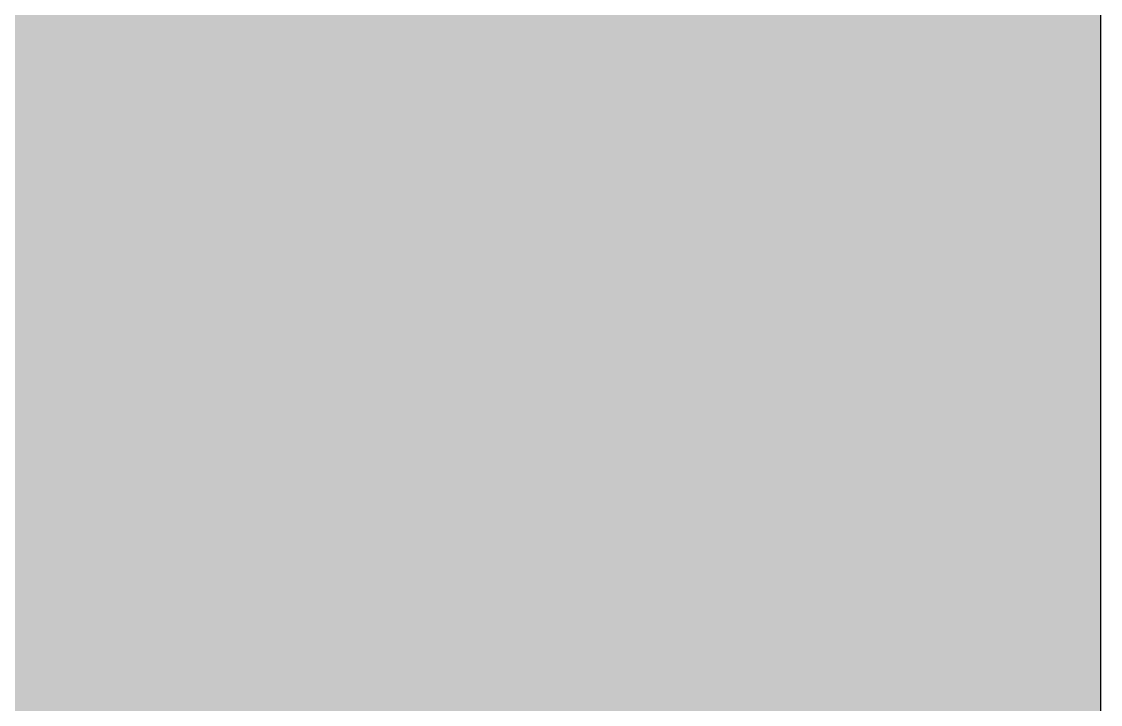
# Model space of a CAD drawing. Header units: millimetres. Extents: x 0 to 212, y 0 to 318.
# Drawn here: x 137.4 to 211.7, y 238.2 to 285.2 of the extents above; entities that cross this region are included whole.
import ezdxf

# ---------------------------------------------------------------- set-up
doc = ezdxf.new("R2010")
doc.units = ezdxf.units.MM

msp = doc.modelspace()

# ---------------------------------------------------------------- hatches: boundary and pattern name
msp.add_hatch(color=40).paths.add_polyline_path([(14.1633, 0.0536), (13.9878, 0.0533), (13.8125, 0.0559), (13.6373, 0.061), (13.462, 0.0686), (13.2893, 0.0787), (13.114, 0.0914), (12.9413, 0.1041), (12.7686, 0.1219), (12.5959, 0.1397), (12.4231, 0.16), (12.2504, 0.1829), (12.0777, 0.2057), (11.9075, 0.2337), (11.7373, 0.2616), (11.5672, 0.2921), (11.397, 0.3251), (11.2268, 0.3607), (11.0592, 0.3988), (10.8915, 0.4369), (10.7239, 0.4775), (10.5562, 0.5207), (10.3886, 0.5664), (10.2235, 0.6121), (10.0584, 0.6629), (9.8933, 0.7137), (9.7307, 0.7671), (9.5682, 0.8204), (9.4056, 0.8788), (9.2431, 0.9373), (9.083, 0.9982), (8.923, 1.0617), (8.763, 1.1252), (8.6055, 1.1938), (8.4455, 1.2624), (8.2906, 1.331), (8.1331, 1.4046), (7.9781, 1.4783), (7.8232, 1.5545), (7.6708, 1.6332), (7.5184, 1.7145), (7.366, 1.7958), (7.2161, 1.8796), (7.0663, 1.966), (6.919, 2.0523), (6.7716, 2.1438), (6.6243, 2.2352), (6.4795, 2.3266), (6.3348, 2.4232), (6.19, 2.5197), (6.0477, 2.6187), (5.908, 2.7178), (5.7683, 2.8194), (5.6286, 2.9235), (5.4915, 3.0302), (5.3543, 3.1369), (5.2197, 3.2461), (5.0851, 3.3579), (4.953, 3.4722), (4.8209, 3.5865), (4.6914, 3.7033), (4.5644, 3.8202), (4.4348, 3.9395), (4.3104, 4.0615), (4.1859, 4.1859), (4.0615, 4.3104), (3.9395, 4.4348), (3.8202, 4.5618), (3.7033, 4.6914), (3.5865, 4.8209), (3.4722, 4.953), (3.3579, 5.0851), (3.2487, 5.2197), (3.1369, 5.3543), (3.0302, 5.4915), (2.9235, 5.6286), (2.8194, 5.7683), (2.7178, 5.908), (2.6187, 6.0477), (2.5197, 6.19), (2.4232, 6.3348), (2.3266, 6.477), (2.2352, 6.6243), (2.1438, 6.7691), (2.0523, 6.9164), (1.966, 7.0663), (1.8796, 7.2161), (1.7958, 7.366), (1.7145, 7.5184), (1.6332, 7.6708), (1.5545, 7.8232), (1.4783, 7.9781), (1.4046, 8.1331), (1.331, 8.2906), (1.2598, 8.4455), (1.1913, 8.603), (1.1252, 8.763), (1.0592, 8.923), (0.9982, 9.083), (0.9373, 9.2431), (0.8763, 9.4056), (0.8204, 9.5682), (0.7645, 9.7307), (0.7112, 9.8933), (0.6604, 10.0584), (0.6121, 10.2235), (0.5639, 10.3911), (0.5207, 10.5562), (0.4775, 10.7239), (0.4343, 10.8915), (0.3962, 11.0592), (0.3607, 11.2268), (0.3251, 11.397), (0.2921, 11.5672), (0.2616, 11.7373), (0.2311, 11.9075), (0.2057, 12.0802), (0.1803, 12.2504), (0.1575, 12.4231), (0.1372, 12.5959), (0.1194, 12.7686), (0.1041, 12.9413), (0.0889, 13.1166), (0.0787, 13.2893), (0.0686, 13.4645), (0.061, 13.6373), (0.0559, 13.8125), (0.0508, 13.9878), (0.0508, 14.163), (0.0522, 303.4425), (0.0508, 303.6164), (0.0559, 303.7916), (0.061, 303.9669), (0.0686, 304.1396), (0.0787, 304.3149), (0.0889, 304.4876), (0.1041, 304.6628), (0.1194, 304.8356), (0.1372, 305.0083), (0.1575, 305.181), (0.1803, 305.3537), (0.2057, 305.5239), (0.2311, 305.6966), (0.2616, 305.8668), (0.2921, 306.037), (0.3251, 306.2072), (0.3607, 306.3748), (0.3962, 306.545), (0.4343, 306.7126), (0.4775, 306.8803), (0.5207, 307.0479), (0.5639, 307.213), (0.6121, 307.3781), (0.6604, 307.5432), (0.7112, 307.7083), (0.7645, 307.8734), (0.8204, 308.036), (0.8763, 308.1985), (0.9373, 308.3611), (0.9982, 308.5211), (1.0592, 308.6811), (1.1252, 308.8411), (1.1913, 308.9986), (1.2598, 309.1561), (1.331, 309.3136), (1.4046, 309.4685), (1.4783, 309.626), (1.5545, 309.7784), (1.6332, 309.9333), (1.7145, 310.0857), (1.7958, 310.2356), (1.8796, 310.388), (1.966, 310.5379), (2.0523, 310.6852), (2.1438, 310.8325), (2.2352, 310.9798), (2.3266, 311.1246), (2.4232, 311.2694), (2.5197, 311.4116), (2.6187, 311.5539), (2.7178, 311.6961), (2.8194, 311.8358), (2.9235, 311.9755), (3.0302, 312.1127), (3.1369, 312.2473), (3.2487, 312.3844), (3.3579, 312.5165), (3.4722, 312.6486), (3.5865, 312.7807), (3.7033, 312.9102), (3.8202, 313.0398), (3.9395, 313.1668), (4.0615, 313.2938), (4.1859, 313.4182), (4.3104, 313.5401), (4.4348, 313.6621), (4.5644, 313.784), (4.6914, 313.9008), (4.8209, 314.0177), (4.953, 314.132), (5.0851, 314.2437), (5.2197, 314.3555), (5.3543, 314.4647), (5.4915, 314.5739), (5.6286, 314.6781), (5.7683, 314.7822), (5.908, 314.8838), (6.0477, 314.9854), (6.19, 315.0845), (6.3348, 315.181), (6.4795, 315.275), (6.6243, 315.3689), (6.7716, 315.4604), (6.919, 315.5493), (7.0663, 315.6382), (7.2161, 315.7245), (7.366, 315.8084), (7.5184, 315.8896), (7.6708, 315.9709), (7.8232, 316.0471), (7.9781, 316.1233), (8.1331, 316.1995), (8.2906, 316.2706), (8.4455, 316.3418), (8.6055, 316.4103), (8.763, 316.4789), (8.923, 316.5424), (9.083, 316.6059), (9.2431, 316.6669), (9.4056, 316.7253), (9.5682, 316.7837), (9.7307, 316.8371), (9.8933, 316.8904), (10.0584, 316.9412), (10.2235, 316.992), (10.3886, 317.0377), (10.5562, 317.0834), (10.7239, 317.1266), (10.8915, 317.1673), (11.0592, 317.2079), (11.2268, 317.2435), (11.397, 317.279), (11.5672, 317.312), (11.7373, 317.3425), (11.9075, 317.3705), (12.0777, 317.3984), (12.2504, 317.4213), (12.4231, 317.4441), (12.5959, 317.4644), (12.7686, 317.4822), (12.9413, 317.5), (13.114, 317.5127), (13.2893, 317.5254), (13.462, 317.5356), (13.6373, 317.5432), (13.8125, 317.5483), (13.9878, 317.5508), (14.163, 317.5533), (197.6078, 317.5536), (197.7822, 317.5508), (197.9574, 317.5483), (198.1327, 317.5432), (198.3054, 317.5356), (198.4807, 317.5254), (198.6534, 317.5127), (198.8287, 317.5), (199.0014, 317.4822), (199.1741, 317.4644), (199.3468, 317.4441), (199.5195, 317.4213), (199.6897, 317.3984), (199.8624, 317.3705), (200.0326, 317.3425), (200.2028, 317.312), (200.373, 317.279), (200.5432, 317.2435), (200.7108, 317.2079), (200.8784, 317.1673), (201.0461, 317.1266), (201.2137, 317.0834), (201.3788, 317.0377), (201.5465, 316.992), (201.7116, 316.9412), (201.8767, 316.8904), (202.0392, 316.8371), (202.2018, 316.7837), (202.3643, 316.7253), (202.5269, 316.6669), (202.6869, 316.6059), (202.8469, 316.5424), (203.007, 316.4789), (203.167, 316.4103), (203.3245, 316.3418), (203.4794, 316.2706), (203.6369, 316.1995), (203.7918, 316.1233), (203.9468, 316.0471), (204.0992, 315.9709), (204.2516, 315.8896), (204.404, 315.8084), (204.5538, 315.7245), (204.7037, 315.6382), (204.8535, 315.5493), (205.0009, 315.4604), (205.1456, 315.3689), (205.293, 315.275), (205.4352, 315.181), (205.58, 315.0845), (205.7222, 314.9854), (205.8619, 314.8838), (206.0016, 314.7822), (206.1413, 314.6781), (206.2785, 314.5739), (206.4156, 314.4647), (206.5503, 314.3555), (206.6849, 314.2437), (206.817, 314.132), (206.949, 314.0177), (207.0786, 313.9008), (207.2081, 313.784), (207.3351, 313.6621), (207.4596, 313.5401), (207.584, 313.4182), (207.7085, 313.2938), (207.8304, 313.1668), (207.9498, 313.0398), (208.0666, 312.9102), (208.1835, 312.7807), (208.2978, 312.6486), (208.4121, 312.5165), (208.5238, 312.3844), (208.6331, 312.2473), (208.7397, 312.1127), (208.8464, 311.9755), (208.9506, 311.8358), (209.0522, 311.6961), (209.1512, 311.5539), (209.2503, 311.4116), (209.3468, 311.2694), (209.4433, 311.1246), (209.5348, 310.9798), (209.6262, 310.8325), (209.7176, 310.6852), (209.804, 310.5379), (209.8904, 310.388), (209.9742, 310.2356), (210.0555, 310.0857), (210.1367, 309.9333), (210.2155, 309.7784), (210.2917, 309.626), (210.3653, 309.4685), (210.439, 309.3136), (210.5076, 309.1561), (210.5762, 308.9986), (210.6447, 308.8411), (210.7082, 308.6811), (210.7717, 308.5211), (210.8327, 308.3611), (210.8911, 308.1985), (210.9495, 308.036), (211.0029, 307.8734), (211.0562, 307.7083), (211.107, 307.5432), (211.1578, 307.3781), (211.2035, 307.213), (211.2493, 307.0479), (211.2924, 306.8803), (211.3331, 306.7126), (211.3712, 306.545), (211.4093, 306.3748), (211.4448, 306.2072), (211.4779, 306.037), (211.5083, 305.8668), (211.5363, 305.6966), (211.5642, 305.5239), (211.5871, 305.3537), (211.6099, 305.181), (211.6303, 305.0083), (211.648, 304.8356), (211.6658, 304.6628), (211.6785, 304.4876), (211.6912, 304.3149), (211.7014, 304.1396), (211.709, 303.9669), (211.7141, 303.7916), (211.7166, 303.6164), (211.7166, 303.4411), (211.7189, 14.1647), (211.7166, 13.9878), (211.7141, 13.8125), (211.709, 13.6373), (211.7014, 13.4645), (211.6912, 13.2893), (211.6785, 13.1166), (211.6658, 12.9413), (211.648, 12.7686), (211.6303, 12.5959), (211.6099, 12.4231), (211.5871, 12.2504), (211.5642, 12.0802), (211.5363, 11.9075), (211.5083, 11.7373), (211.4779, 11.5672), (211.4448, 11.397), (211.4093, 11.2268), (211.3712, 11.0592), (211.3331, 10.8915), (211.2924, 10.7239), (211.2493, 10.5562), (211.2035, 10.3911), (211.1578, 10.2235), (211.107, 10.0584), (211.0562, 9.8933), (211.0029, 9.7307), (210.9495, 9.5682), (210.8911, 9.4056), (210.8327, 9.2431), (210.7717, 9.083), (210.7082, 8.923), (210.6447, 8.763), (210.5762, 8.603), (210.5076, 8.4455), (210.439, 8.2906), (210.3653, 8.1331), (210.2917, 7.9781), (210.2155, 7.8232), (210.1367, 7.6708), (210.0555, 7.5184), (209.9742, 7.366), (209.8904, 7.2161), (209.804, 7.0663), (209.7176, 6.9164), (209.6262, 6.7691), (209.5348, 6.6243), (209.4433, 6.477), (209.3468, 6.3348), (209.2503, 6.19), (209.1512, 6.0477), (209.0522, 5.908), (208.9506, 5.7683), (208.8464, 5.6286), (208.7397, 5.4915), (208.6331, 5.3543), (208.5238, 5.2197), (208.4121, 5.0851), (208.2978, 4.953), (208.1835, 4.8209), (208.0666, 4.6914), (207.9498, 4.5618), (207.8304, 4.4348), (207.7085, 4.3104), (207.584, 4.1859), (207.4596, 4.0615), (207.3351, 3.9395), (207.2081, 3.8202), (207.0786, 3.7033), (206.949, 3.5865), (206.817, 3.4722), (206.6849, 3.3579), (206.5503, 3.2461), (206.4156, 3.1369), (206.2785, 3.0302), (206.1413, 2.9235), (206.0016, 2.8194), (205.8619, 2.7178), (205.7222, 2.6187), (205.58, 2.5197), (205.4352, 2.4232), (205.293, 2.3266), (205.1456, 2.2352), (205.0009, 2.1438), (204.8535, 2.0523), (204.7037, 1.966), (204.5538, 1.8796), (204.404, 1.7958), (204.2516, 1.7145), (204.0992, 1.6332), (203.9468, 1.5545), (203.7918, 1.4783), (203.6369, 1.4046), (203.4794, 1.331), (203.3245, 1.2624), (203.167, 1.1938), (203.007, 1.1252), (202.8469, 1.0617), (202.6869, 0.9982), (202.5269, 0.9373), (202.3643, 0.8788), (202.2018, 0.8204), (202.0392, 0.7671), (201.8767, 0.7137), (201.7116, 0.6629), (201.5465, 0.6121), (201.3788, 0.5664), (201.2137, 0.5207), (201.0461, 0.4775), (200.8784, 0.4369), (200.7108, 0.3988), (200.5432, 0.3607), (200.373, 0.3251), (200.2028, 0.2921), (200.0326, 0.2616), (199.8624, 0.2337), (199.6897, 0.2057), (199.5195, 0.1829), (199.3468, 0.16), (199.1741, 0.1397), (199.0014, 0.1219), (198.8287, 0.1041), (198.6534, 0.0914), (198.4807, 0.0787), (198.3054, 0.0686), (198.1327, 0.061), (197.9574, 0.0559), (197.7822, 0.0533), (197.6069, 0.0533)])
h = msp.add_hatch(color=59)
h.paths.add_polyline_path([(14.1633, 3.5814), (13.8887, 3.5839), (13.6169, 3.5941), (13.3477, 3.6119), (13.081, 3.6347), (12.8143, 3.6652), (12.5501, 3.7008), (12.2885, 3.7465), (12.0294, 3.7948), (11.7729, 3.8506), (11.5164, 3.9141), (11.2649, 3.9827), (11.016, 4.0564), (10.7671, 4.1351), (10.5232, 4.2215), (10.2819, 4.3129), (10.0432, 4.412), (9.8069, 4.5161), (9.5733, 4.6228), (9.3447, 4.7371), (9.1186, 4.8565), (8.8951, 4.9809), (8.6741, 5.113), (8.4582, 5.2476), (8.2448, 5.3873), (8.0366, 5.5321), (7.8308, 5.682), (7.6276, 5.8369), (7.4295, 5.9969), (7.2365, 6.1595), (7.046, 6.3297), (6.8605, 6.5024), (6.6777, 6.6802), (6.5024, 6.8605), (6.3271, 7.046), (6.1595, 7.2365), (5.9969, 7.432), (5.8369, 7.6302), (5.682, 7.8308), (5.5321, 8.0366), (5.3873, 8.2448), (5.2451, 8.4582), (5.1105, 8.6741), (4.9809, 8.8951), (4.8565, 9.1186), (4.7371, 9.3447), (4.6228, 9.5758), (4.5136, 9.8069), (4.4094, 10.0432), (4.3129, 10.2819), (4.2215, 10.5232), (4.1351, 10.7696), (4.0538, 11.016), (3.9802, 11.2649), (3.9116, 11.5189), (3.8506, 11.7729), (3.7948, 12.0294), (3.744, 12.2911), (3.7008, 12.5527), (3.6627, 12.8143), (3.6322, 13.081), (3.6093, 13.3502), (3.5916, 13.6195), (3.5814, 13.8913), (3.5789, 14.163), (3.58, 303.4425), (3.5814, 303.7154), (3.5916, 303.9847), (3.6093, 304.2564), (3.6322, 304.5231), (3.6627, 304.7898), (3.7008, 305.054), (3.744, 305.3156), (3.7948, 305.5747), (3.8506, 305.8312), (3.9116, 306.0852), (3.9802, 306.3392), (4.0538, 306.5882), (4.1351, 306.8345), (4.2215, 307.0809), (4.3129, 307.3222), (4.4094, 307.561), (4.5136, 307.7972), (4.6228, 308.0283), (4.7371, 308.2595), (4.8565, 308.4855), (4.9809, 308.7091), (5.1105, 308.9275), (5.2451, 309.1459), (5.3873, 309.3593), (5.5321, 309.5676), (5.682, 309.7733), (5.8369, 309.974), (5.9969, 310.1721), (6.1595, 310.3677), (6.3271, 310.5556), (6.5024, 310.7436), (6.6777, 310.9239), (6.8605, 311.1017), (7.046, 311.2745), (7.2365, 311.4446), (7.4295, 311.6072), (7.6276, 311.7672), (7.8308, 311.9222), (8.0366, 312.072), (8.2448, 312.2168), (8.4582, 312.3565), (8.6741, 312.4911), (8.8951, 312.6232), (9.1186, 312.7477), (9.3447, 312.867), (9.5733, 312.9813), (9.8069, 313.0906), (10.0432, 313.1922), (10.2819, 313.2912), (10.5232, 313.3827), (10.7671, 313.469), (11.016, 313.5478), (11.2649, 313.624), (11.5164, 313.6925), (11.7729, 313.7535), (12.0294, 313.8094), (12.2885, 313.8602), (12.5501, 313.9034), (12.8143, 313.9389), (13.081, 313.9694), (13.3477, 313.9948), (13.6169, 314.01), (13.8887, 314.0202), (14.163, 314.0253), (197.6078, 314.0258), (197.8787, 314.0202), (198.1505, 314.01), (198.4197, 313.9948), (198.689, 313.9694), (198.9557, 313.9389), (199.2173, 313.9034), (199.4789, 313.8602), (199.7405, 313.8094), (199.9971, 313.7535), (200.2511, 313.6925), (200.5051, 313.624), (200.754, 313.5478), (201.0004, 313.469), (201.2467, 313.3827), (201.488, 313.2912), (201.7268, 313.1922), (201.963, 313.0906), (202.1942, 312.9813), (202.4253, 312.867), (202.6514, 312.7477), (202.8749, 312.6232), (203.0959, 312.4911), (203.3118, 312.3565), (203.5251, 312.2168), (203.7334, 312.072), (203.9391, 311.9222), (204.1398, 311.7672), (204.3379, 311.6072), (204.5335, 311.4446), (204.724, 311.2745), (204.9094, 311.1017), (205.0898, 310.9239), (205.2676, 310.7436), (205.4403, 310.5556), (205.6105, 310.3677), (205.773, 310.1721), (205.933, 309.974), (206.088, 309.7733), (206.2378, 309.5676), (206.3826, 309.3593), (206.5223, 309.1459), (206.6569, 308.9275), (206.789, 308.7091), (206.9135, 308.4855), (207.0329, 308.2595), (207.1472, 308.0283), (207.2538, 307.7972), (207.358, 307.561), (207.457, 307.3222), (207.5485, 307.0809), (207.6348, 306.8345), (207.7136, 306.5882), (207.7872, 306.3392), (207.8558, 306.0852), (207.9193, 305.8312), (207.9752, 305.5747), (208.0235, 305.3156), (208.0692, 305.054), (208.1047, 304.7898), (208.1352, 304.5231), (208.1581, 304.2564), (208.1759, 303.9847), (208.186, 303.7154), (208.1911, 303.4411), (208.1911, 14.1647), (208.186, 13.8913), (208.1759, 13.6195), (208.1581, 13.3502), (208.1352, 13.081), (208.1047, 12.8143), (208.0692, 12.5527), (208.0235, 12.2911), (207.9752, 12.0294), (207.9193, 11.7729), (207.8558, 11.5189), (207.7872, 11.2649), (207.7136, 11.016), (207.6348, 10.7696), (207.5485, 10.5232), (207.457, 10.2819), (207.358, 10.0432), (207.2538, 9.8069), (207.1472, 9.5758), (207.0329, 9.3447), (206.9135, 9.1186), (206.789, 8.8951), (206.6569, 8.6741), (206.5223, 8.4582), (206.3826, 8.2448), (206.2378, 8.0366), (206.088, 7.8308), (205.933, 7.6302), (205.773, 7.432), (205.6105, 7.2365), (205.4403, 7.046), (205.2676, 6.8605), (205.0898, 6.6802), (204.9094, 6.5024), (204.724, 6.3297), (204.5335, 6.1595), (204.3379, 5.9969), (204.1398, 5.8369), (203.9391, 5.682), (203.7334, 5.5321), (203.5251, 5.3873), (203.3118, 5.2476), (203.0959, 5.113), (202.8749, 4.9809), (202.6514, 4.8565), (202.4253, 4.7371), (202.1942, 4.6228), (201.963, 4.5161), (201.7268, 4.412), (201.488, 4.3129), (201.2467, 4.2215), (201.0004, 4.1351), (200.754, 4.0564), (200.5051, 3.9827), (200.2511, 3.9141), (199.9971, 3.8506), (199.7405, 3.7948), (199.4789, 3.7465), (199.2173, 3.7008), (198.9557, 3.6652), (198.689, 3.6347), (198.4197, 3.6119), (198.1505, 3.5941), (197.8787, 3.5839), (197.6069, 3.5789)])
h.paths.add_polyline_path([(14.1633, 8.8731), (14.0259, 8.8748), (13.8887, 8.8798), (13.7541, 8.8875), (13.622, 8.9002), (13.4874, 8.9154), (13.3553, 8.9332), (13.2258, 8.9535), (13.0962, 8.9789), (12.9667, 9.0068), (12.8397, 9.0373), (12.7127, 9.0729), (12.5882, 9.1084), (12.4663, 9.1491), (12.3419, 9.1923), (12.2225, 9.238), (12.1031, 9.2888), (11.9837, 9.3396), (11.8694, 9.3929), (11.7526, 9.4513), (11.6408, 9.5098), (11.5291, 9.5733), (11.4198, 9.6368), (11.3106, 9.7053), (11.2039, 9.7765), (11.0998, 9.8476), (10.9957, 9.9238), (10.8966, 10), (10.7975, 10.0787), (10.6985, 10.1625), (10.6045, 10.2464), (10.5105, 10.3327), (10.4216, 10.4216), (10.3327, 10.5131), (10.2464, 10.6045), (10.16, 10.701), (10.0787, 10.7975), (10, 10.8966), (9.9212, 10.9982), (9.8476, 11.0998), (9.7739, 11.2039), (9.7053, 11.3106), (9.6368, 11.4198), (9.5707, 11.5291), (9.5098, 11.6408), (9.4488, 11.7551), (9.3929, 11.8694), (9.337, 11.9863), (9.2862, 12.1031), (9.238, 12.2225), (9.1923, 12.3444), (9.1491, 12.4663), (9.1084, 12.5908), (9.0703, 12.7152), (9.0373, 12.8397), (9.0068, 12.9692), (8.9789, 13.0962), (8.9535, 13.2258), (8.9306, 13.3579), (8.9129, 13.4899), (8.8976, 13.622), (8.8849, 13.7566), (8.8773, 13.8913), (8.8722, 14.0259), (8.8697, 14.163), (8.8717, 303.4425), (8.8722, 303.5783), (8.8773, 303.7129), (8.8849, 303.8475), (8.8976, 303.9821), (8.9129, 304.1142), (8.9306, 304.2463), (8.9535, 304.3784), (8.9789, 304.5079), (9.0068, 304.6349), (9.0373, 304.7644), (9.0703, 304.8889), (9.1084, 305.0134), (9.1491, 305.1378), (9.1923, 305.2597), (9.238, 305.3817), (9.2862, 305.501), (9.337, 305.6179), (9.3929, 305.7347), (9.4488, 305.849), (9.5098, 305.9633), (9.5707, 306.0751), (9.6368, 306.1843), (9.7053, 306.2935), (9.7739, 306.4002), (9.8476, 306.5043), (9.9212, 306.6059), (10, 306.7075), (10.0787, 306.8066), (10.16, 306.9031), (10.2464, 306.9996), (10.3327, 307.0911), (10.4216, 307.1825), (10.5105, 307.2714), (10.6045, 307.3578), (10.6985, 307.4416), (10.7975, 307.5254), (10.8966, 307.6042), (10.9957, 307.6804), (11.0998, 307.7566), (11.2039, 307.8277), (11.3106, 307.8988), (11.4198, 307.9674), (11.5291, 308.0309), (11.6408, 308.0944), (11.7526, 308.1528), (11.8694, 308.2112), (11.9837, 308.2646), (12.1031, 308.3179), (12.2225, 308.3662), (12.3419, 308.4119), (12.4663, 308.4551), (12.5882, 308.4957), (12.7127, 308.5313), (12.8397, 308.5668), (12.9667, 308.5973), (13.0962, 308.6252), (13.2258, 308.6506), (13.3553, 308.671), (13.4874, 308.6913), (13.622, 308.7065), (13.7541, 308.7167), (13.8887, 308.7268), (14.0259, 308.7319), (14.163, 308.7319), (197.6078, 308.7342), (197.7441, 308.7319), (197.8787, 308.7268), (198.0133, 308.7167), (198.1479, 308.7065), (198.28, 308.6913), (198.4121, 308.671), (198.5442, 308.6506), (198.6737, 308.6252), (198.8007, 308.5973), (198.9303, 308.5668), (199.0547, 308.5313), (199.1792, 308.4957), (199.3036, 308.4551), (199.4256, 308.4119), (199.5475, 308.3662), (199.6669, 308.3179), (199.7837, 308.2646), (199.9005, 308.2112), (200.0148, 308.1528), (200.1291, 308.0944), (200.2409, 308.0309), (200.3501, 307.9674), (200.4593, 307.8988), (200.566, 307.8277), (200.6702, 307.7566), (200.7718, 307.6804), (200.8734, 307.6042), (200.9724, 307.5254), (201.0689, 307.4416), (201.1655, 307.3578), (201.2569, 307.2714), (201.3483, 307.1825), (201.4372, 307.0911), (201.5236, 306.9996), (201.6074, 306.9031), (201.6912, 306.8066), (201.77, 306.7075), (201.8462, 306.6059), (201.9224, 306.5043), (201.9935, 306.4002), (202.0646, 306.2935), (202.1332, 306.1843), (202.1967, 306.0751), (202.2602, 305.9633), (202.3186, 305.849), (202.377, 305.7347), (202.4304, 305.6179), (202.4812, 305.501), (202.532, 305.3817), (202.5777, 305.2597), (202.6209, 305.1378), (202.6615, 305.0134), (202.6971, 304.8889), (202.7326, 304.7644), (202.7631, 304.6349), (202.7911, 304.5079), (202.8165, 304.3784), (202.8368, 304.2463), (202.8546, 304.1142), (202.8698, 303.9821), (202.8825, 303.8475), (202.8901, 303.7129), (202.8952, 303.5783), (202.8977, 303.4411), (202.8994, 14.1647), (202.8952, 14.0259), (202.8901, 13.8913), (202.8825, 13.7566), (202.8698, 13.622), (202.8546, 13.4899), (202.8368, 13.3579), (202.8165, 13.2258), (202.7911, 13.0962), (202.7631, 12.9692), (202.7326, 12.8397), (202.6971, 12.7152), (202.6615, 12.5908), (202.6209, 12.4663), (202.5777, 12.3444), (202.532, 12.2225), (202.4812, 12.1031), (202.4304, 11.9863), (202.377, 11.8694), (202.3186, 11.7551), (202.2602, 11.6408), (202.1967, 11.5291), (202.1332, 11.4198), (202.0646, 11.3106), (201.9935, 11.2039), (201.9224, 11.0998), (201.8462, 10.9982), (201.77, 10.8966), (201.6912, 10.7975), (201.6074, 10.701), (201.5236, 10.6045), (201.4372, 10.5131), (201.3483, 10.4216), (201.2569, 10.3327), (201.1655, 10.2464), (201.0689, 10.1625), (200.9724, 10.0787), (200.8734, 10), (200.7718, 9.9238), (200.6702, 9.8476), (200.566, 9.7765), (200.4593, 9.7053), (200.3501, 9.6368), (200.2409, 9.5733), (200.1291, 9.5098), (200.0148, 9.4513), (199.9005, 9.3929), (199.7837, 9.3396), (199.6669, 9.2888), (199.5475, 9.238), (199.4256, 9.1923), (199.3036, 9.1491), (199.1792, 9.1084), (199.0547, 9.0729), (198.9303, 9.0373), (198.8007, 9.0068), (198.6737, 8.9789), (198.5442, 8.9535), (198.4121, 8.9332), (198.28, 8.9154), (198.1479, 8.9002), (198.0133, 8.8875), (197.8787, 8.8798), (197.7441, 8.8748), (197.6069, 8.8722)], flags=16)
h = msp.add_hatch(color=59)
edge = h.paths.add_edge_path()
edge.add_line((151.2895, 249.0428), (151.0944, 249.0419))
edge.add_line((151.0944, 249.0419), (150.9014, 249.0445))
edge.add_line((150.9014, 249.0445), (150.7109, 249.0495))
edge.add_line((150.7109, 249.0495), (150.5204, 249.0546))
edge.add_line((150.5204, 249.0546), (150.335, 249.0648))
edge.add_line((150.335, 249.0648), (150.1496, 249.0749))
edge.add_line((150.1496, 249.0749), (149.9692, 249.0876))
edge.add_line((149.9692, 249.0876), (149.7889, 249.1029))
edge.add_line((149.7889, 249.1029), (149.6111, 249.1207))
edge.add_line((149.6111, 249.1207), (149.4358, 249.141))
edge.add_line((149.4358, 249.141), (149.2631, 249.1638))
edge.add_line((149.2631, 249.1638), (149.0929, 249.1918))
edge.add_line((149.0929, 249.1918), (148.9253, 249.2197))
edge.add_line((148.9253, 249.2197), (148.7602, 249.2527))
edge.add_line((148.7602, 249.2527), (148.5976, 249.2883))
edge.add_line((148.5976, 249.2883), (148.4376, 249.3264))
edge.add_line((148.4376, 249.3264), (148.2776, 249.367))
edge.add_line((148.2776, 249.367), (148.1226, 249.4128))
edge.add_line((148.1226, 249.4128), (147.9702, 249.4636))
edge.add_line((147.9702, 249.4636), (147.8204, 249.5169))
edge.add_line((147.8204, 249.5169), (147.6705, 249.5728))
edge.add_line((147.6705, 249.5728), (147.5257, 249.6337))
edge.add_line((147.5257, 249.6337), (147.3835, 249.6972))
edge.add_line((147.3835, 249.6972), (147.2438, 249.7684))
edge.add_line((147.2438, 249.7684), (147.1066, 249.8395))
edge.add_line((147.1066, 249.8395), (146.972, 249.9182))
edge.add_line((146.972, 249.9182), (146.8399, 249.9995))
edge.add_line((146.8399, 249.9995), (146.7104, 250.0884))
edge.add_line((146.7104, 250.0884), (146.5834, 250.1798))
edge.add_line((146.5834, 250.1798), (146.4589, 250.2764))
edge.add_line((146.4589, 250.2764), (146.3396, 250.378))
edge.add_line((146.3396, 250.378), (146.2202, 250.4846))
edge.add_line((146.2202, 250.4846), (146.1059, 250.5964))
edge.add_line((146.1059, 250.5964), (145.9941, 250.7132))
edge.add_line((145.9941, 250.7132), (145.8849, 250.8352))
edge.add_line((145.8849, 250.8352), (145.7782, 250.9622))
edge.add_line((145.7782, 250.9622), (145.6741, 251.0968))
edge.add_line((145.6741, 251.0968), (145.5725, 251.2365))
edge.add_line((145.5725, 251.2365), (145.476, 251.3813))
edge.add_line((145.476, 251.3813), (145.382, 251.5337))
edge.add_line((145.382, 251.5337), (145.2905, 251.6911))
edge.add_line((145.2905, 251.6911), (145.2016, 251.8537))
edge.add_line((145.2016, 251.8537), (145.1178, 252.0239))
edge.add_line((145.1178, 252.0239), (145.034, 252.1991))
edge.add_line((145.034, 252.1991), (144.9553, 252.382))
edge.add_line((144.9553, 252.382), (144.8816, 252.5725))
edge.add_line((144.8816, 252.5725), (144.8079, 252.7681))
edge.add_line((144.8079, 252.7681), (144.7394, 252.9713))
edge.add_line((144.7394, 252.9713), (144.6733, 253.1821))
edge.add_line((144.6733, 253.1821), (144.6098, 253.398))
edge.add_line((144.6098, 253.398), (144.5514, 253.6215))
edge.add_line((144.5514, 253.6215), (144.4955, 253.8527))
edge.add_line((144.4955, 253.8527), (144.4422, 254.094))
edge.add_line((144.4422, 254.094), (144.3914, 254.3404))
edge.add_line((144.3914, 254.3404), (144.3457, 254.5944))
edge.add_line((144.3457, 254.5944), (144.305, 254.856))
edge.add_line((144.305, 254.856), (144.2644, 255.1252))
edge.add_line((144.2644, 255.1252), (144.2288, 255.4021))
edge.add_line((144.2288, 255.4021), (144.1983, 255.6891))
edge.add_line((144.1983, 255.6891), (144.1679, 255.9837))
edge.add_line((144.1679, 255.9837), (144.145, 256.286))
edge.add_line((144.145, 256.286), (144.1221, 256.5959))
edge.add_line((144.1221, 256.5959), (144.1044, 256.9159))
edge.add_line((144.1044, 256.9159), (144.0917, 257.2436))
edge.add_line((144.0917, 257.2436), (160.5499, 257.2448))
edge.add_line((160.5499, 257.2448), (160.5499, 260.2615))
edge.add_line((160.5499, 260.2615), (160.5458, 260.6243))
edge.add_line((160.5458, 260.6243), (160.5407, 260.9875))
edge.add_line((160.5407, 260.9875), (160.5331, 261.3431))
edge.add_line((160.5331, 261.3431), (160.5178, 261.6962))
edge.add_line((160.5178, 261.6962), (160.5026, 262.0467))
edge.add_line((160.5026, 262.0467), (160.4797, 262.3896))
edge.add_line((160.4797, 262.3896), (160.4543, 262.7325))
edge.add_line((160.4543, 262.7325), (160.4264, 263.0678))
edge.add_line((160.4264, 263.0678), (160.3908, 263.4005))
edge.add_line((160.3908, 263.4005), (160.3553, 263.7282))
edge.add_line((160.3553, 263.7282), (160.3121, 264.0508))
edge.add_line((160.3121, 264.0508), (160.2638, 264.3683))
edge.add_line((160.2638, 264.3683), (160.213, 264.6832))
edge.add_line((160.213, 264.6832), (160.1572, 264.9931))
edge.add_line((160.1572, 264.9931), (160.0962, 265.2979))
edge.add_line((160.0962, 265.2979), (160.0327, 265.5976))
edge.add_line((160.0327, 265.5976), (159.9616, 265.8923))
edge.add_line((159.9616, 265.8923), (159.8854, 266.1844))
edge.add_line((159.8854, 266.1844), (159.8066, 266.4689))
edge.add_line((159.8066, 266.4689), (159.7203, 266.7483))
edge.add_line((159.7203, 266.7483), (159.6314, 267.0251))
edge.add_line((159.6314, 267.0251), (159.5349, 267.2944))
edge.add_line((159.5349, 267.2944), (159.4358, 267.5611))
edge.add_line((159.4358, 267.5611), (159.3291, 267.8201))
edge.add_line((159.3291, 267.8201), (159.2174, 268.0741))
edge.add_line((159.2174, 268.0741), (159.1005, 268.3256))
edge.add_line((159.1005, 268.3256), (158.9786, 268.5694))
edge.add_line((158.9786, 268.5694), (158.8491, 268.8082))
edge.add_line((158.8491, 268.8082), (158.717, 269.0393))
edge.add_line((158.717, 269.0393), (158.5773, 269.2679))
edge.add_line((158.5773, 269.2679), (158.43, 269.4889))
edge.add_line((158.43, 269.4889), (158.2801, 269.7048))
edge.add_line((158.2801, 269.7048), (158.1226, 269.9156))
edge.add_line((158.1226, 269.9156), (157.9575, 270.1214))
edge.add_line((157.9575, 270.1214), (157.7899, 270.3195))
edge.add_line((157.7899, 270.3195), (157.6121, 270.5125))
edge.add_line((157.6121, 270.5125), (157.4317, 270.698))
edge.add_line((157.4317, 270.698), (157.2412, 270.8808))
edge.add_line((157.2412, 270.8808), (157.0482, 271.0561))
edge.add_line((157.0482, 271.0561), (156.845, 271.2237))
edge.add_line((156.845, 271.2237), (156.6367, 271.3863))
edge.add_line((156.6367, 271.3863), (156.4234, 271.5412))
edge.add_line((156.4234, 271.5412), (156.2024, 271.6911))
edge.add_line((156.2024, 271.6911), (155.9738, 271.8359))
edge.add_line((155.9738, 271.8359), (155.7376, 271.973))
edge.add_line((155.7376, 271.973), (155.4963, 272.1026))
edge.add_line((155.4963, 272.1026), (155.2448, 272.227))
edge.add_line((155.2448, 272.227), (154.9908, 272.3439))
edge.add_line((154.9908, 272.3439), (154.7266, 272.4556))
edge.add_line((154.7266, 272.4556), (154.4549, 272.5598))
edge.add_line((154.4549, 272.5598), (154.178, 272.6563))
edge.add_line((154.178, 272.6563), (153.891, 272.7477))
edge.add_line((153.891, 272.7477), (153.5989, 272.8316))
edge.add_line((153.5989, 272.8316), (153.2966, 272.9078))
edge.add_line((153.2966, 272.9078), (152.9893, 272.9763))
edge.add_line((152.9893, 272.9763), (152.6743, 273.0398))
edge.add_line((152.6743, 273.0398), (152.3492, 273.0957))
edge.add_line((152.3492, 273.0957), (152.019, 273.1414))
edge.add_line((152.019, 273.1414), (151.6786, 273.1846))
edge.add_line((151.6786, 273.1846), (151.3307, 273.2176))
edge.add_line((151.3307, 273.2176), (150.9751, 273.243))
edge.add_line((150.9751, 273.243), (150.6118, 273.2634))
edge.add_line((150.6118, 273.2634), (150.2385, 273.2735))
edge.add_line((150.2385, 273.2735), (149.86, 273.2761))
edge.add_line((149.86, 273.2761), (149.512, 273.2735))
edge.add_line((149.512, 273.2735), (149.1717, 273.2634))
edge.add_line((149.1717, 273.2634), (148.8338, 273.243))
edge.add_line((148.8338, 273.243), (148.5036, 273.2176))
edge.add_line((148.5036, 273.2176), (148.1785, 273.1846))
edge.add_line((148.1785, 273.1846), (147.8585, 273.144))
edge.add_line((147.8585, 273.144), (147.5461, 273.0983))
edge.add_line((147.5461, 273.0983), (147.2362, 273.0424))
edge.add_line((147.2362, 273.0424), (146.9339, 272.9789))
edge.add_line((146.9339, 272.9789), (146.6367, 272.9103))
edge.add_line((146.6367, 272.9103), (146.3446, 272.8341))
edge.add_line((146.3446, 272.8341), (146.0576, 272.7477))
edge.add_line((146.0576, 272.7477), (145.7757, 272.6563))
edge.add_line((145.7757, 272.6563), (145.5014, 272.5572))
edge.add_line((145.5014, 272.5572), (145.2296, 272.4531))
edge.add_line((145.2296, 272.4531), (144.9654, 272.3388))
edge.add_line((144.9654, 272.3388), (144.7063, 272.2194))
edge.add_line((144.7063, 272.2194), (144.4523, 272.0899))
edge.add_line((144.4523, 272.0899), (144.206, 271.9553))
edge.add_line((144.206, 271.9553), (143.9621, 271.813))
edge.add_line((143.9621, 271.813), (143.7259, 271.6632))
edge.add_line((143.7259, 271.6632), (143.4948, 271.5057))
edge.add_line((143.4948, 271.5057), (143.2662, 271.3431))
edge.add_line((143.2662, 271.3431), (143.0477, 271.1704))
edge.add_line((143.0477, 271.1704), (142.8318, 270.9926))
edge.add_line((142.8318, 270.9926), (142.621, 270.8072))
edge.add_line((142.621, 270.8072), (142.4178, 270.6141))
edge.add_line((142.4178, 270.6141), (142.2171, 270.4135))
edge.add_line((142.2171, 270.4135), (142.0241, 270.2052))
edge.add_line((142.0241, 270.2052), (141.8361, 269.9918))
edge.add_line((141.8361, 269.9918), (141.6533, 269.7683))
edge.add_line((141.6533, 269.7683), (141.478, 269.5397))
edge.add_line((141.478, 269.5397), (141.3053, 269.3035))
edge.add_line((141.3053, 269.3035), (141.1402, 269.0597))
edge.add_line((141.1402, 269.0597), (140.9802, 268.8107))
edge.add_line((140.9802, 268.8107), (140.8252, 268.5517))
edge.add_line((140.8252, 268.5517), (140.6754, 268.2875))
edge.add_line((140.6754, 268.2875), (140.5306, 268.0157))
edge.add_line((140.5306, 268.0157), (140.3909, 267.7363))
edge.add_line((140.3909, 267.7363), (140.2588, 267.4518))
edge.add_line((140.2588, 267.4518), (140.1293, 267.1572))
edge.add_line((140.1293, 267.1572), (140.0073, 266.8575))
edge.add_line((140.0073, 266.8575), (139.8905, 266.5501))
edge.add_line((139.8905, 266.5501), (139.7787, 266.2352))
edge.add_line((139.7787, 266.2352), (139.6746, 265.9126))
edge.add_line((139.6746, 265.9126), (139.573, 265.5849))
edge.add_line((139.573, 265.5849), (139.4765, 265.2497))
edge.add_line((139.4765, 265.2497), (139.3876, 264.9068))
edge.add_line((139.3876, 264.9068), (139.3038, 264.5562))
edge.add_line((139.3038, 264.5562), (139.225, 264.1981))
edge.add_line((139.225, 264.1981), (139.1514, 263.8349))
edge.add_line((139.1514, 263.8349), (139.0828, 263.464))
edge.add_line((139.0828, 263.464), (139.0218, 263.0856))
edge.add_line((139.0218, 263.0856), (138.9634, 262.6995))
edge.add_line((138.9634, 262.6995), (138.9126, 262.3083))
edge.add_line((138.9126, 262.3083), (138.8669, 261.9096))
edge.add_line((138.8669, 261.9096), (138.8262, 261.5032))
edge.add_line((138.8262, 261.5032), (138.7907, 261.0891))
edge.add_line((138.7907, 261.0891), (138.7602, 260.67))
edge.add_line((138.7602, 260.67), (138.7348, 260.2408))
edge.add_line((138.7348, 260.2408), (138.717, 259.8064))
edge.add_line((138.717, 259.8064), (138.7043, 259.367))
edge.add_line((138.7043, 259.367), (138.6942, 258.9174))
edge.add_line((138.6942, 258.9174), (138.6916, 258.4628))
edge.add_line((138.6916, 258.4628), (138.6967, 257.9472))
edge.add_line((138.6967, 257.9472), (138.7094, 257.4442))
edge.add_line((138.7094, 257.4442), (138.7323, 256.954))
edge.add_line((138.7323, 256.954), (138.7602, 256.4765))
edge.add_line((138.7602, 256.4765), (138.7983, 256.0091))
edge.add_line((138.7983, 256.0091), (138.844, 255.5545))
edge.add_line((138.844, 255.5545), (138.8974, 255.1125))
edge.add_line((138.8974, 255.1125), (138.9583, 254.6807))
edge.add_line((138.9583, 254.6807), (139.0294, 254.2591))
edge.add_line((139.0294, 254.2591), (139.1056, 253.8501))
edge.add_line((139.1056, 253.8501), (139.1895, 253.4539))
edge.add_line((139.1895, 253.4539), (139.2809, 253.0653))
edge.add_line((139.2809, 253.0653), (139.38, 252.6894))
edge.add_line((139.38, 252.6894), (139.4841, 252.3236))
edge.add_line((139.4841, 252.3236), (139.5959, 251.968))
edge.add_line((139.5959, 251.968), (139.7152, 251.6251))
edge.add_line((139.7152, 251.6251), (139.8422, 251.2898))
edge.add_line((139.8422, 251.2898), (139.9743, 250.9647))
edge.add_line((139.9743, 250.9647), (140.114, 250.6523))
edge.add_line((140.114, 250.6523), (140.2588, 250.3475))
edge.add_line((140.2588, 250.3475), (140.4087, 250.0528))
edge.add_line((140.4087, 250.0528), (140.5661, 249.7684))
edge.add_line((140.5661, 249.7684), (140.7287, 249.4915))
edge.add_line((140.7287, 249.4915), (140.8963, 249.2248))
edge.add_line((140.8963, 249.2248), (141.0716, 248.9683))
edge.add_line((141.0716, 248.9683), (141.2519, 248.7193))
edge.add_line((141.2519, 248.7193), (141.4348, 248.4806))
edge.add_line((141.4348, 248.4806), (141.6253, 248.252))
edge.add_line((141.6253, 248.252), (141.8209, 248.0285))
edge.add_line((141.8209, 248.0285), (142.0216, 247.8176))
edge.add_line((142.0216, 247.8176), (142.2273, 247.6119))
edge.add_line((142.2273, 247.6119), (142.4356, 247.4163))
edge.add_line((142.4356, 247.4163), (142.6515, 247.2284))
edge.add_line((142.6515, 247.2284), (142.8699, 247.048))
edge.add_line((142.8699, 247.048), (143.0934, 246.8753))
edge.add_line((143.0934, 246.8753), (143.3195, 246.7102))
edge.add_line((143.3195, 246.7102), (143.5506, 246.5527))
edge.add_line((143.5506, 246.5527), (143.7869, 246.4029))
edge.add_line((143.7869, 246.4029), (144.0256, 246.2606))
edge.add_line((144.0256, 246.2606), (144.2695, 246.126))
edge.add_line((144.2695, 246.126), (144.5158, 245.999))
edge.add_line((144.5158, 245.999), (144.7648, 245.8771))
edge.add_line((144.7648, 245.8771), (145.0188, 245.7628))
edge.add_line((145.0188, 245.7628), (145.2728, 245.6561))
edge.add_line((145.2728, 245.6561), (145.5318, 245.5545))
edge.add_line((145.5318, 245.5545), (145.796, 245.4605))
edge.add_line((145.796, 245.4605), (146.0602, 245.3716))
edge.add_line((146.0602, 245.3716), (146.3269, 245.2903))
edge.add_line((146.3269, 245.2903), (146.5986, 245.2141))
edge.add_line((146.5986, 245.2141), (146.8704, 245.1456))
edge.add_line((146.8704, 245.1456), (147.1447, 245.0795))
edge.add_line((147.1447, 245.0795), (147.4216, 245.0211))
edge.add_line((147.4216, 245.0211), (147.701, 244.9678))
edge.add_line((147.701, 244.9678), (147.9804, 244.9195))
edge.add_line((147.9804, 244.9195), (148.2649, 244.8763))
edge.add_line((148.2649, 244.8763), (148.5468, 244.8382))
edge.add_line((148.5468, 244.8382), (148.8338, 244.8052))
edge.add_line((148.8338, 244.8052), (149.1209, 244.7773))
edge.add_line((149.1209, 244.7773), (149.4079, 244.7544))
edge.add_line((149.4079, 244.7544), (149.6974, 244.7366))
edge.add_line((149.6974, 244.7366), (149.987, 244.7214))
edge.add_line((149.987, 244.7214), (150.2791, 244.7112))
edge.add_line((150.2791, 244.7112), (150.5712, 244.7061))
edge.add_line((150.5712, 244.7061), (150.8633, 244.7036))
edge.add_line((150.8633, 244.7036), (151.0309, 244.7036))
edge.add_line((151.0309, 244.7036), (151.1986, 244.7061))
edge.add_line((151.1986, 244.7061), (151.3662, 244.7112))
edge.add_line((151.3662, 244.7112), (151.5339, 244.7163))
edge.add_line((151.5339, 244.7163), (151.699, 244.7214))
edge.add_line((151.699, 244.7214), (151.8641, 244.7315))
edge.add_line((151.8641, 244.7315), (152.0292, 244.7392))
edge.add_line((152.0292, 244.7392), (152.1943, 244.7519))
edge.add_line((152.1943, 244.7519), (152.3568, 244.762))
edge.add_line((152.3568, 244.762), (152.5194, 244.7773))
edge.add_line((152.5194, 244.7773), (152.6819, 244.79))
edge.add_line((152.6819, 244.79), (152.842, 244.8077))
edge.add_line((152.842, 244.8077), (153.002, 244.823))
edge.add_line((153.002, 244.823), (153.162, 244.8433))
edge.add_line((153.162, 244.8433), (153.322, 244.8611))
edge.add_line((153.322, 244.8611), (153.4795, 244.8814))
edge.add_line((153.4795, 244.8814), (153.6344, 244.9043))
edge.add_line((153.6344, 244.9043), (153.7919, 244.9271))
edge.add_line((153.7919, 244.9271), (153.9469, 244.95))
edge.add_line((153.9469, 244.95), (154.0993, 244.9754))
edge.add_line((154.0993, 244.9754), (154.2542, 245.0008))
edge.add_line((154.2542, 245.0008), (154.4041, 245.0262))
edge.add_line((154.4041, 245.0262), (154.5565, 245.0541))
edge.add_line((154.5565, 245.0541), (154.7063, 245.0821))
edge.add_line((154.7063, 245.0821), (154.8536, 245.1125))
edge.add_line((154.8536, 245.1125), (155.0035, 245.143))
edge.add_line((155.0035, 245.143), (155.1483, 245.1735))
edge.add_line((155.1483, 245.1735), (155.2956, 245.204))
edge.add_line((155.2956, 245.204), (155.4378, 245.237))
edge.add_line((155.4378, 245.237), (155.5826, 245.27))
edge.add_line((155.5826, 245.27), (155.7249, 245.303))
edge.add_line((155.7249, 245.303), (155.8646, 245.3386))
edge.add_line((155.8646, 245.3386), (156.0043, 245.3742))
edge.add_line((156.0043, 245.3742), (156.1414, 245.4097))
edge.add_line((156.1414, 245.4097), (156.2786, 245.4453))
edge.add_line((156.2786, 245.4453), (156.4157, 245.4834))
edge.add_line((156.4157, 245.4834), (156.5504, 245.5189))
edge.add_line((156.5504, 245.5189), (156.6824, 245.557))
edge.add_line((156.6824, 245.557), (156.8145, 245.5951))
edge.add_line((156.8145, 245.5951), (156.9441, 245.6332))
edge.add_line((156.9441, 245.6332), (157.0736, 245.6739))
edge.add_line((157.0736, 245.6739), (157.2006, 245.712))
edge.add_line((157.2006, 245.712), (157.3276, 245.7526))
edge.add_line((157.3276, 245.7526), (157.4521, 245.7907))
edge.add_line((157.4521, 245.7907), (157.574, 245.8314))
edge.add_line((157.574, 245.8314), (157.6959, 245.872))
edge.add_line((157.6959, 245.872), (157.8153, 245.9126))
edge.add_line((157.8153, 245.9126), (157.9321, 245.9533))
edge.add_line((157.9321, 245.9533), (158.049, 245.9939))
edge.add_line((158.049, 245.9939), (158.1658, 246.0346))
edge.add_line((158.1658, 246.0346), (158.2776, 246.0777))
edge.add_line((158.2776, 246.0777), (158.3893, 246.1184))
edge.add_line((158.3893, 246.1184), (158.5011, 246.159))
edge.add_line((158.5011, 246.159), (158.6078, 246.1997))
edge.add_line((158.6078, 246.1997), (158.7144, 246.2428))
edge.add_line((158.7144, 246.2428), (158.8211, 246.2835))
edge.add_line((158.8211, 246.2835), (158.9227, 246.3241))
edge.add_line((158.9227, 246.3241), (159.0243, 246.3648))
edge.add_line((159.0243, 246.3648), (159.1234, 246.4054))
edge.add_line((159.1234, 246.4054), (159.2224, 246.446))
edge.add_line((159.2224, 246.446), (159.319, 246.4867))
edge.add_line((159.319, 246.4867), (159.4129, 246.5273))
edge.add_line((159.4129, 246.5273), (159.5044, 246.568))
edge.add_line((159.5044, 246.568), (159.5958, 246.6086))
edge.add_line((159.5958, 246.6086), (157.9563, 250.5258))
edge.add_line((157.9563, 250.5258), (157.8559, 250.4846))
edge.add_line((157.8559, 250.4846), (157.7569, 250.4465))
edge.add_line((157.7569, 250.4465), (157.6578, 250.4059))
edge.add_line((157.6578, 250.4059), (157.5562, 250.3678))
edge.add_line((157.5562, 250.3678), (157.4571, 250.3297))
edge.add_line((157.4571, 250.3297), (157.3581, 250.2916))
edge.add_line((157.3581, 250.2916), (157.2565, 250.2535))
edge.add_line((157.2565, 250.2535), (157.1574, 250.2179))
edge.add_line((157.1574, 250.2179), (157.0558, 250.1798))
edge.add_line((157.0558, 250.1798), (156.9542, 250.1443))
edge.add_line((156.9542, 250.1443), (156.8552, 250.1087))
edge.add_line((156.8552, 250.1087), (156.7536, 250.0732))
edge.add_line((156.7536, 250.0732), (156.652, 250.0376))
edge.add_line((156.652, 250.0376), (156.5504, 250.002))
edge.add_line((156.5504, 250.002), (156.4488, 249.969))
edge.add_line((156.4488, 249.969), (156.3472, 249.936))
edge.add_line((156.3472, 249.936), (156.2456, 249.903))
edge.add_line((156.2456, 249.903), (156.144, 249.87))
edge.add_line((156.144, 249.87), (156.0424, 249.8369))
edge.add_line((156.0424, 249.8369), (155.9408, 249.8039))
edge.add_line((155.9408, 249.8039), (155.8366, 249.7734))
edge.add_line((155.8366, 249.7734), (155.735, 249.743))
edge.add_line((155.735, 249.743), (155.6309, 249.7125))
edge.add_line((155.6309, 249.7125), (155.5293, 249.682))
edge.add_line((155.5293, 249.682), (155.4251, 249.6541))
edge.add_line((155.4251, 249.6541), (155.3235, 249.6261))
edge.add_line((155.3235, 249.6261), (155.2194, 249.5956))
edge.add_line((155.2194, 249.5956), (155.1153, 249.5702))
edge.add_line((155.1153, 249.5702), (155.0137, 249.5423))
edge.add_line((155.0137, 249.5423), (154.9095, 249.5169))
edge.add_line((154.9095, 249.5169), (154.8054, 249.4915))
edge.add_line((154.8054, 249.4915), (154.7012, 249.4661))
edge.add_line((154.7012, 249.4661), (154.5971, 249.4407))
edge.add_line((154.5971, 249.4407), (154.493, 249.4178))
edge.add_line((154.493, 249.4178), (154.3863, 249.3924))
edge.add_line((154.3863, 249.3924), (154.2821, 249.3721))
edge.add_line((154.2821, 249.3721), (154.178, 249.3493))
edge.add_line((154.178, 249.3493), (154.0739, 249.3289))
edge.add_line((154.0739, 249.3289), (153.9672, 249.3061))
edge.add_line((153.9672, 249.3061), (153.863, 249.2883))
edge.add_line((153.863, 249.2883), (153.7564, 249.268))
edge.add_line((153.7564, 249.268), (153.6522, 249.2502))
edge.add_line((153.6522, 249.2502), (153.5455, 249.2324))
edge.add_line((153.5455, 249.2324), (153.4389, 249.2146))
edge.add_line((153.4389, 249.2146), (153.3322, 249.1994))
edge.add_line((153.3322, 249.1994), (153.228, 249.1816))
edge.add_line((153.228, 249.1816), (153.1214, 249.1689))
edge.add_line((153.1214, 249.1689), (153.0147, 249.1537))
edge.add_line((153.0147, 249.1537), (152.908, 249.141))
edge.add_line((152.908, 249.141), (152.8013, 249.1283))
edge.add_line((152.8013, 249.1283), (152.6946, 249.1156))
edge.add_line((152.6946, 249.1156), (152.5854, 249.1054))
edge.add_line((152.5854, 249.1054), (152.4787, 249.0953))
edge.add_line((152.4787, 249.0953), (152.3721, 249.0876))
edge.add_line((152.3721, 249.0876), (152.2628, 249.0775))
edge.add_line((152.2628, 249.0775), (152.1562, 249.0699))
edge.add_line((152.1562, 249.0699), (152.0469, 249.0648))
edge.add_line((152.0469, 249.0648), (151.9403, 249.0572))
edge.add_line((151.9403, 249.0572), (151.831, 249.0521))
edge.add_line((151.831, 249.0521), (151.7244, 249.0495))
edge.add_line((151.7244, 249.0495), (151.6151, 249.0445))
edge.add_line((151.6151, 249.0445), (151.5059, 249.0445))
edge.add_line((151.5059, 249.0445), (151.3967, 249.0419))
edge.add_line((151.3967, 249.0419), (151.2875, 249.0419))
edge = h.paths.add_edge_path(flags=16)
edge.add_line((149.7542, 269.0989), (149.9438, 269.0952))
edge.add_line((149.9438, 269.0952), (150.1318, 269.0901))
edge.add_line((150.1318, 269.0901), (150.3172, 269.0825))
edge.add_line((150.3172, 269.0825), (150.4975, 269.0724))
edge.add_line((150.4975, 269.0724), (150.6753, 269.0571))
edge.add_line((150.6753, 269.0571), (150.8481, 269.0393))
edge.add_line((150.8481, 269.0393), (151.0182, 269.0165))
edge.add_line((151.0182, 269.0165), (151.1859, 268.9936))
edge.add_line((151.1859, 268.9936), (151.3484, 268.9631))
edge.add_line((151.3484, 268.9631), (151.5085, 268.9327))
edge.add_line((151.5085, 268.9327), (151.6659, 268.8971))
edge.add_line((151.6659, 268.8971), (151.8183, 268.8565))
edge.add_line((151.8183, 268.8565), (151.9682, 268.8158))
edge.add_line((151.9682, 268.8158), (152.113, 268.7676))
edge.add_line((152.113, 268.7676), (152.2552, 268.7193))
edge.add_line((152.2552, 268.7193), (152.3949, 268.6634))
edge.add_line((152.3949, 268.6634), (152.5321, 268.6075))
edge.add_line((152.5321, 268.6075), (152.6642, 268.544))
edge.add_line((152.6642, 268.544), (152.7937, 268.4805))
edge.add_line((152.7937, 268.4805), (152.9207, 268.4094))
edge.add_line((152.9207, 268.4094), (153.0426, 268.3358))
edge.add_line((153.0426, 268.3358), (153.162, 268.2596))
edge.add_line((153.162, 268.2596), (153.2788, 268.1783))
edge.add_line((153.2788, 268.1783), (153.3906, 268.0919))
edge.add_line((153.3906, 268.0919), (153.5024, 268.003))
edge.add_line((153.5024, 268.003), (153.609, 267.909))
edge.add_line((153.609, 267.909), (153.7132, 267.8125))
edge.add_line((153.7132, 267.8125), (153.8122, 267.7109))
edge.add_line((153.8122, 267.7109), (153.9113, 267.6042))
edge.add_line((153.9113, 267.6042), (154.0053, 267.4925))
edge.add_line((154.0053, 267.4925), (154.0967, 267.3782))
edge.add_line((154.0967, 267.3782), (154.1856, 267.2588))
edge.add_line((154.1856, 267.2588), (154.2694, 267.1343))
edge.add_line((154.2694, 267.1343), (154.3533, 267.0073))
edge.add_line((154.3533, 267.0073), (154.432, 266.8727))
edge.add_line((154.432, 266.8727), (154.5082, 266.7356))
edge.add_line((154.5082, 266.7356), (154.5819, 266.5959))
edge.add_line((154.5819, 266.5959), (154.653, 266.4485))
edge.add_line((154.653, 266.4485), (154.719, 266.2961))
edge.add_line((154.719, 266.2961), (154.7851, 266.1412))
edge.add_line((154.7851, 266.1412), (154.846, 265.9812))
edge.add_line((154.846, 265.9812), (154.9044, 265.8161))
edge.add_line((154.9044, 265.8161), (154.9603, 265.6459))
edge.add_line((154.9603, 265.6459), (155.0137, 265.4706))
edge.add_line((155.0137, 265.4706), (155.0645, 265.2903))
edge.add_line((155.0645, 265.2903), (155.1127, 265.1049))
edge.add_line((155.1127, 265.1049), (155.1584, 264.9169))
edge.add_line((155.1584, 264.9169), (155.2016, 264.7213))
edge.add_line((155.2016, 264.7213), (155.2397, 264.5232))
edge.add_line((155.2397, 264.5232), (155.2778, 264.3175))
edge.add_line((155.2778, 264.3175), (155.3108, 264.1067))
edge.add_line((155.3108, 264.1067), (155.3439, 263.8933))
edge.add_line((155.3439, 263.8933), (155.3718, 263.6723))
edge.add_line((155.3718, 263.6723), (155.3972, 263.4463))
edge.add_line((155.3972, 263.4463), (155.4226, 263.2151))
edge.add_line((155.4226, 263.2151), (155.4429, 262.9789))
edge.add_line((155.4429, 262.9789), (155.4607, 262.7376))
edge.add_line((155.4607, 262.7376), (155.4785, 262.4912))
edge.add_line((155.4785, 262.4912), (155.4912, 262.2398))
edge.add_line((155.4912, 262.2398), (155.5013, 261.9807))
edge.add_line((155.5013, 261.9807), (155.5115, 261.7191))
edge.add_line((155.5115, 261.7191), (155.5166, 261.4498))
edge.add_line((155.5166, 261.4498), (155.5191, 261.1755))
edge.add_line((155.5191, 261.1755), (155.5217, 260.8961))
edge.add_line((155.5217, 260.8961), (144.1457, 260.8968))
edge.add_line((144.1457, 260.8968), (144.1602, 261.1907))
edge.add_line((144.1602, 261.1907), (144.178, 261.4778))
edge.add_line((144.178, 261.4778), (144.1983, 261.7597))
edge.add_line((144.1983, 261.7597), (144.2212, 262.034))
edge.add_line((144.2212, 262.034), (144.2466, 262.3033))
edge.add_line((144.2466, 262.3033), (144.2745, 262.5649))
edge.add_line((144.2745, 262.5649), (144.3025, 262.8214))
edge.add_line((144.3025, 262.8214), (144.3355, 263.0703))
edge.add_line((144.3355, 263.0703), (144.3685, 263.3142))
edge.add_line((144.3685, 263.3142), (144.4066, 263.5529))
edge.add_line((144.4066, 263.5529), (144.4447, 263.7841))
edge.add_line((144.4447, 263.7841), (144.4854, 264.0101))
edge.add_line((144.4854, 264.0101), (144.5285, 264.2311))
edge.add_line((144.5285, 264.2311), (144.5743, 264.4445))
edge.add_line((144.5743, 264.4445), (144.62, 264.6528))
edge.add_line((144.62, 264.6528), (144.6708, 264.856))
edge.add_line((144.6708, 264.856), (144.7216, 265.0541))
edge.add_line((144.7216, 265.0541), (144.7775, 265.2446))
edge.add_line((144.7775, 265.2446), (144.8333, 265.43))
edge.add_line((144.8333, 265.43), (144.8918, 265.6129))
edge.add_line((144.8918, 265.6129), (144.9553, 265.7881))
edge.add_line((144.9553, 265.7881), (145.0188, 265.9558))
edge.add_line((145.0188, 265.9558), (145.0823, 266.1209))
edge.add_line((145.0823, 266.1209), (145.1508, 266.2809))
edge.add_line((145.1508, 266.2809), (145.222, 266.4358))
edge.add_line((145.222, 266.4358), (145.2931, 266.5857))
edge.add_line((145.2931, 266.5857), (145.3693, 266.7305))
edge.add_line((145.3693, 266.7305), (145.4455, 266.8676))
edge.add_line((145.4455, 266.8676), (145.5268, 267.0023))
edge.add_line((145.5268, 267.0023), (145.608, 267.1318))
edge.add_line((145.608, 267.1318), (145.6919, 267.2588))
edge.add_line((145.6919, 267.2588), (145.7782, 267.3782))
edge.add_line((145.7782, 267.3782), (145.8671, 267.4925))
edge.add_line((145.8671, 267.4925), (145.956, 267.6042))
edge.add_line((145.956, 267.6042), (146.05, 267.7109))
edge.add_line((146.05, 267.7109), (146.1465, 267.8125))
edge.add_line((146.1465, 267.8125), (146.243, 267.909))
edge.add_line((146.243, 267.909), (146.3446, 268.003))
edge.add_line((146.3446, 268.003), (146.4462, 268.0919))
edge.add_line((146.4462, 268.0919), (146.5504, 268.1757))
edge.add_line((146.5504, 268.1757), (146.6571, 268.257))
edge.add_line((146.6571, 268.257), (146.7663, 268.3332))
edge.add_line((146.7663, 268.3332), (146.878, 268.4069))
edge.add_line((146.878, 268.4069), (146.9923, 268.4755))
edge.add_line((146.9923, 268.4755), (147.1066, 268.539))
edge.add_line((147.1066, 268.539), (147.226, 268.5999))
edge.add_line((147.226, 268.5999), (147.3479, 268.6558))
edge.add_line((147.3479, 268.6558), (147.4699, 268.7091))
edge.add_line((147.4699, 268.7091), (147.5943, 268.7574))
edge.add_line((147.5943, 268.7574), (147.7239, 268.8031))
edge.add_line((147.7239, 268.8031), (147.8534, 268.8463))
edge.add_line((147.8534, 268.8463), (147.9855, 268.8844))
edge.add_line((147.9855, 268.8844), (148.1201, 268.92))
edge.add_line((148.1201, 268.92), (148.2573, 268.953))
edge.add_line((148.2573, 268.953), (148.397, 268.9809))
edge.add_line((148.397, 268.9809), (148.5367, 269.0063))
edge.add_line((148.5367, 269.0063), (148.6814, 269.0266))
edge.add_line((148.6814, 269.0266), (148.8262, 269.047))
edge.add_line((148.8262, 269.047), (148.9761, 269.0622))
edge.add_line((148.9761, 269.0622), (149.1259, 269.0749))
edge.add_line((149.1259, 269.0749), (149.2809, 269.0851))
edge.add_line((149.2809, 269.0851), (149.4358, 269.0927))
edge.add_line((149.4358, 269.0927), (149.5933, 269.0952))
edge.add_line((149.5933, 269.0952), (149.7533, 269.0978))
h.paths.add_polyline_path([(151.3417, 277.3532), (159.5438, 284.3911), (152.0832, 284.3911), (146.5792, 277.3532)], flags=16)

# ---------------------------------------------------------------- linework, layer by layer
at = {"color": 40}
msp.add_lwpolyline([(211.7166, 303.4411), (211.7189, 14.1647)], dxfattribs=at)

doc.saveas('drawing.dxf')
